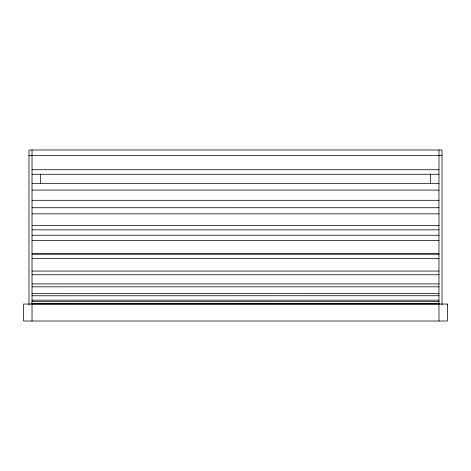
<?xml version="1.0" encoding="UTF-8"?>
<svg xmlns="http://www.w3.org/2000/svg" width="471" height="471" viewBox="0 0 471 471"><rect width="100%" height="100%" fill="white"/><g stroke="black" fill="none" stroke-linecap="round" stroke-linejoin="round"><path stroke-width="0.71" d="M28.978 155.412L442.022 155.412M32.028 169.737L438.972 169.737M32.028 174.276L438.972 174.276M32.028 183.331L438.972 183.331M32.028 190.09L438.972 190.09M32.028 200.31L438.972 200.316M32.028 207.723L438.972 207.723M32.028 213.84L438.972 213.84M32.028 225.568L438.972 225.568M32.028 229.842L438.972 229.842M32.028 235.241L438.972 235.241M32.028 240.375L438.972 240.375M32.028 253.869L438.972 253.869M32.028 254.052L438.972 254.052M32.028 258.485L438.972 258.485M32.028 271.066L438.972 271.066M32.028 274.758L438.972 274.758M32.028 283.913L438.972 283.913M32.028 286.821L438.972 286.821M32.028 293.668L438.972 293.621M32.028 295.77L438.972 295.723M32.028 300.168L438.972 300.168M32.028 301.434L438.972 301.434M32.028 303.336L438.972 303.336M32.028 303.76L438.972 303.76M32.028 303.854L438.972 303.854M442.022 304.867L442.022 149.984L28.978 149.984L28.978 304.867M438.972 149.984L438.972 321.016M430.494 174.005L430.494 183.19M40.506 174.005L40.506 183.19M32.028 149.984L32.028 321.016M447.45 304.06L23.55 304.06L23.55 321.016L447.45 321.016L447.45 304.06"/></g></svg>
